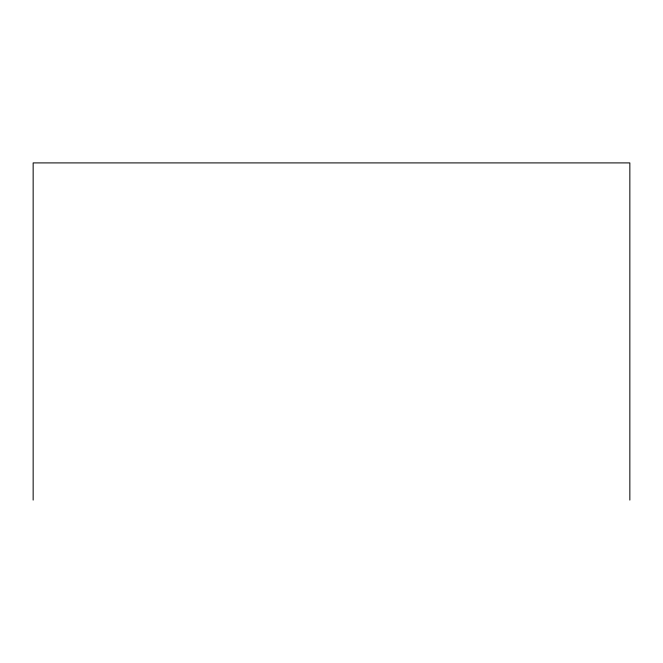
<?xml version="1.0" encoding="UTF-8"?>
<svg xmlns="http://www.w3.org/2000/svg" width="663" height="663" viewBox="0 0 663 663"><rect width="100%" height="100%" fill="white"/><g stroke="black" fill="none" stroke-linecap="round" stroke-linejoin="round"><path stroke-width="0.99" d="M629.85 500.093L629.85 162.907L33.15 162.907L33.15 500.093"/></g></svg>
